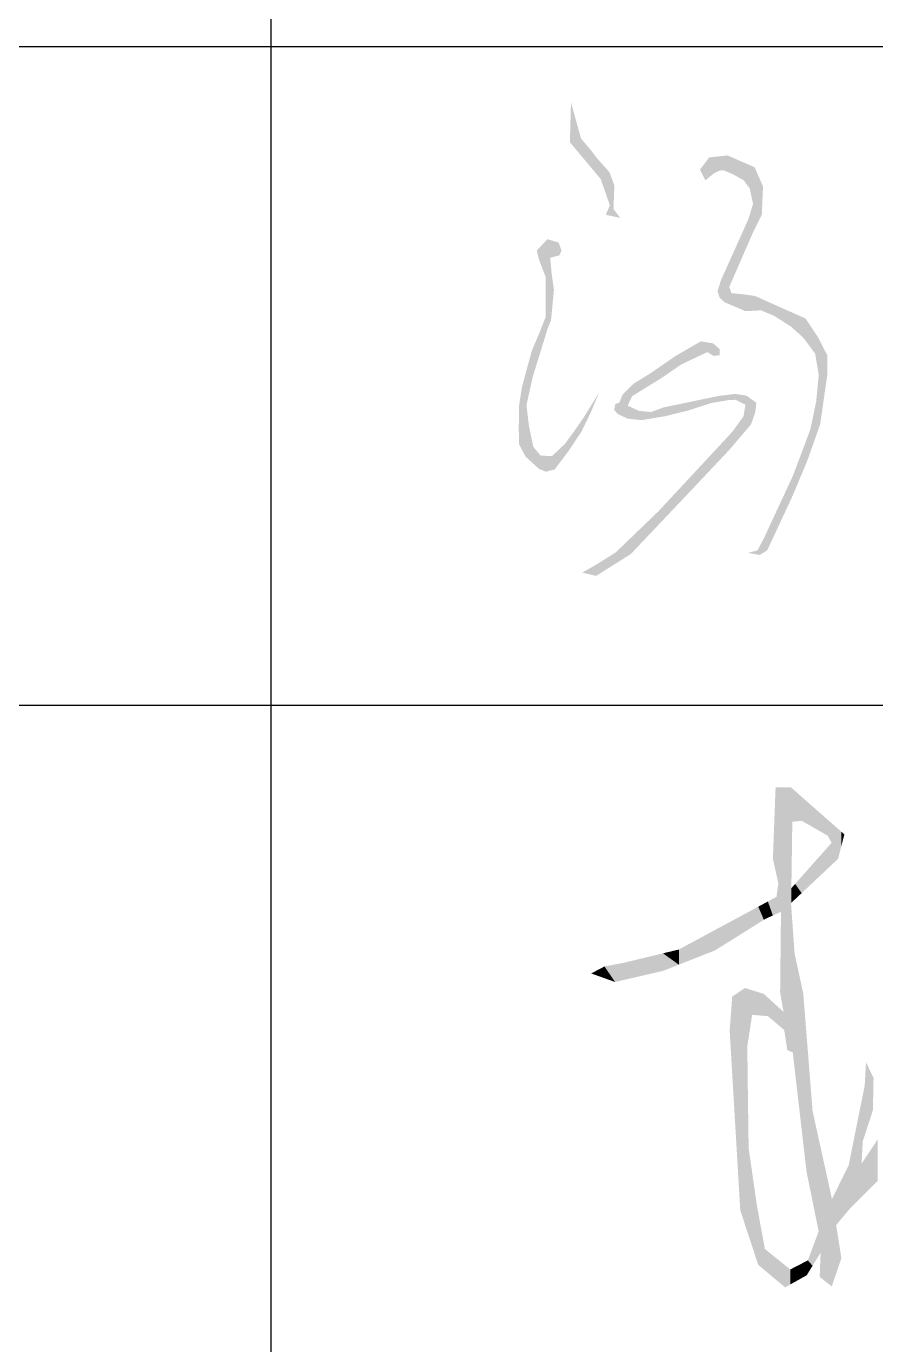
# Model space of a CAD drawing. Extents: x -2746917 to -971774, y -3334247 to -3250358.
# Drawn here: x -2283348 to -2282322, y -3308102 to -3306509 of the extents above; entities that cross this region are included whole.
import ezdxf

# ---------------------------------------------------------------- set-up
doc = ezdxf.new("R2010")
doc.units = 0
doc.header["$LTSCALE"] = 1000
doc.header["$MEASUREMENT"] = 0
doc.layers.get('0').update_dxf_attribs({"linetype": 'CONTINUOUS'})
doc.layers.add('HATCH', color=254, linetype='CONTINUOUS')
doc.layers.add('PUB_TITLE', color=4, linetype='CONTINUOUS')

# ---------------------------------------------------------------- blocks, each defined once
blk = doc.blocks.new('*U3516')
for points in [[(695021.1, -16194.8), (695026.2, -16217.8), (695026.2, -16059.9)], [(695026.2, -16217.8), (695026.2, -16059.9), (695027.9, -16225.5)], [(695027.9, -16225.5), (695027.9, -16059.9), (695031.4, -16240.9)], [(695036.4, -16456), (695036.4, -16059.9), (695041.2, -16483.8)], [(695041.2, -16516.9), (695041.2, -16059.9), (695042.5, -16518)], [(695042.5, -16518), (695042.5, -16059.9), (695044.1, -16528.6)], [(695044.1, -16528.6), (695044.1, -16059.9), (695048.4, -16556)], [(695048.4, -16556), (695048.4, -16059.9), (695053.9, -16558.3)], [(695053.9, -16558.3), (695053.9, -16059.9), (695055.3, -16558.8)], [(695075.4, -16123), (695075.4, -16077.6), (695078.4, -16124.7)], [(695078.4, -16124.7), (695078.4, -16080.3), (695084.8, -16128.3)], [(695084.8, -16128.3), (695084.8, -16085.9), (695085, -16128.5)], [(695085, -16128.5), (695085, -16086.1), (695087.1, -16129.6)], [(695087.1, -16129.6), (695087.1, -16087.9), (695096, -16134.8)], [(695096, -16134.8), (695096, -16095.8), (695107.6, -16141.4)], [(695107.6, -16141.4), (695107.6, -16106), (695109.5, -16142.5)], [(695109.5, -16142.5), (695109.5, -16107.7), (695111.2, -16143.4)], [(695111.2, -16143.4), (695111.2, -16109.1), (695124.9, -16151.3)], [(695124.9, -16151.3), (695124.9, -16121.2), (695132, -16164.5)], [(695111.2, -16188), (695124.9, -16212.9), (695124.9, -16172.5)], [(695124.9, -16172.5), (695132, -16206.3), (695132, -16164.5)], [(695096, -16205), (695107.6, -16229.2), (695107.6, -16191.9)], [(695107.6, -16191.9), (695109.5, -16227.4), (695109.5, -16189.8)], [(695109.5, -16189.8), (695111.2, -16225.9), (695111.2, -16188)], [(695075.4, -16228.2), (695078.4, -16256.7), (695078.4, -16224.9)], [(695078.4, -16224.9), (695084.8, -16250.7), (695084.8, -16217.7)], [(695084.8, -16217.7), (695085, -16250.5), (695085, -16217.4)], [(695085, -16217.4), (695087.1, -16248.5), (695087.1, -16215.1)], [(695087.1, -16215.1), (695096, -16240.1), (695096, -16205)], [(695027.9, -16266.5), (695031.4, -16297.3), (695031.4, -16240.9)], [(695056, -16250.1), (695057.8, -16276.1), (695057.8, -16248.1)], [(695057.8, -16248.1), (695058.6, -16275.4), (695058.6, -16247.2)], [(695058.6, -16247.2), (695062.1, -16272), (695062.1, -16243.2)], [(695062.1, -16243.2), (695063.1, -16271.1), (695063.1, -16242.1)], [(695063.1, -16242.1), (695075.4, -16259.5), (695075.4, -16228.2)], [(695007.3, -16277.6), (695011.6, -16306), (695011.6, -16275.3)], [(695011.6, -16275.3), (695021.1, -16301.8), (695021.1, -16270.2)], [(695021.1, -16270.2), (695026.2, -16299.5), (695026.2, -16267.4)], [(695026.2, -16267.4), (695027.9, -16298.8), (695027.9, -16266.5)], [(694959.5, -16303.4), (694968.5, -16332.2), (694968.5, -16298.5)], [(694968.5, -16298.5), (694972.8, -16329.6), (694972.8, -16296.3)], [(694972.8, -16296.3), (694973.9, -16328.9), (694973.9, -16295.6)], [(694973.9, -16295.6), (694975.3, -16328), (694975.3, -16294.9)], [(694975.3, -16294.9), (694981.9, -16323.8), (694981.9, -16291.3)], [(694981.9, -16291.3), (694991.1, -16318.1), (694991.1, -16286.4)], [(694991.1, -16286.4), (694993.5, -16316.6), (694993.5, -16285.1)], [(694993.5, -16285.1), (695004.1, -16310), (695004.1, -16279.4)], [(695004.1, -16279.4), (695005.9, -16308.8), (695005.9, -16278.4)], [(695005.9, -16278.4), (695007.3, -16308), (695007.3, -16277.6)], [(695034.8, -16446.7), (695036.4, -16456), (695036.4, -16295)], [(695055.3, -16558.8), (695055.3, -16278.5), (695056, -16559.1)], [(695056, -16559.1), (695056, -16288.2), (695057.8, -16559.8)], [(694912, -16329), (694939.5, -16350.4), (694939.5, -16314.2)], [(694939.5, -16314.2), (694942.5, -16348.6), (694942.5, -16312.6)], [(694942.5, -16312.6), (694944.3, -16347.4), (694944.3, -16311.6)], [(694944.3, -16311.6), (694952.6, -16342.2), (694952.6, -16307.2)], [(694952.6, -16307.2), (694959.5, -16337.9), (694959.5, -16303.4)], [(695057.8, -16559.8), (695057.8, -16312.9), (695058.6, -16560.1)], [(695058.6, -16560.1), (695058.6, -16324.2), (695062.1, -16590.9)], [(694843.5, -16366), (694912, -16367.6), (694912, -16329)], [(694739, -16391.2), (694813.5, -16406.4), (694813.5, -16373.2)], [(694813.5, -16373.2), (694843.5, -16394.6), (694843.5, -16366)], [(694843.5, -16394.6), (694843.5, -16366), (694912, -16367.6)], [(695062.1, -16590.9), (695062.1, -16374.1), (695063.1, -16599)], [(694677.9, -16411.2), (694703.1, -16420.2), (694703.1, -16398)], [(694703.1, -16398), (694723.1, -16427.3), (694723.1, -16394.2)], [(694703.1, -16420.2), (694703.1, -16398), (694723.1, -16427.3)], [(694723.1, -16394.2), (694739, -16423.6), (694739, -16391.2)], [(694739, -16423.6), (694739, -16391.2), (694813.5, -16406.4)], [(695063.1, -16599), (695063.1, -16378.4), (695075.4, -16705.5)], [(694944.3, -16454.7), (694952.6, -16740.9), (694952.6, -16449.2)], [(694952.6, -16449.2), (694959.5, -16858.3), (694959.5, -16444.6)], [(694952.6, -16740.9), (694952.6, -16449.2), (694959.5, -16858.3)], [(694959.5, -16444.6), (694968.5, -16885.7), (694968.5, -16438.6)], [(694959.5, -16858.3), (694959.5, -16444.6), (694968.5, -16885.7)], [(694968.5, -16885.7), (694968.5, -16438.6), (694972.8, -16898.6)], [(694981.9, -16489.5), (694981.9, -16442.9), (694991.1, -16490.2)], [(694991.1, -16490.2), (694991.1, -16445.8), (694993.5, -16490.3)], [(694993.5, -16490.3), (694993.5, -16446.5), (695004.1, -16491.2)], [(695004.1, -16491.2), (695004.1, -16449.9), (695005.9, -16491.3)], [(695075.4, -16705.5), (695075.4, -16434.8), (695078.4, -16731.4)], [(695078.4, -16731.4), (695078.4, -16448.4), (695084.8, -16786.3)], [(694942.5, -16479.5), (694944.3, -16601.2), (694944.3, -16454.7)], [(694944.3, -16601.2), (694944.3, -16454.7), (694952.6, -16740.9)], [(695005.9, -16491.3), (695005.9, -16451.6), (695007.3, -16491.4)], [(695007.3, -16491.4), (695007.3, -16452.9), (695011.6, -16491.7)], [(695011.6, -16491.7), (695011.6, -16456.8), (695021.1, -16499.8)], [(695021.1, -16499.8), (695021.1, -16465.4), (695026.2, -16504.1)], [(695026.2, -16504.1), (695026.2, -16470.1), (695027.9, -16505.6)], [(695027.9, -16505.6), (695027.9, -16471.7), (695031.4, -16508.5)], [(695031.4, -16508.5), (695031.4, -16474.8), (695034.8, -16511.4)], [(694939.5, -16519.3), (694942.5, -16569.8), (694942.5, -16479.5)], [(694942.5, -16569.8), (694942.5, -16479.5), (694944.3, -16601.2)], [(695034.8, -16511.4), (695034.8, -16477.9), (695036.4, -16512.8)], [(695036.4, -16512.8), (695036.4, -16479.4), (695041.2, -16516.9)], [(694972.8, -16898.6), (694972.8, -16548.8), (694973.9, -16902.1)], [(695084.8, -16786.3), (695084.8, -16528.7), (695085, -16787.4)], [(695085, -16787.4), (695085, -16531.5), (695087.1, -16797.4)], [(695087.1, -16797.4), (695087.1, -16557.5), (695096, -16841.3)], [(695194.5, -16622.9), (695196.9, -16709.4), (695196.9, -16578.8)], [(695190.9, -16640.8), (695194.5, -16716.7), (695194.5, -16622.9)], [(694973.9, -16902.1), (694973.9, -16637.9), (694975.3, -16906.1)], [(695188.5, -16652.7), (695190.9, -16727.7), (695190.9, -16640.8)], [(695096, -16841.3), (695096, -16670.5), (695107.6, -16898.1)], [(695179.5, -16697.5), (695187.3, -16834.5), (695187.3, -16658.6)], [(695187.3, -16658.6), (695188.5, -16833.3), (695188.5, -16652.7)], [(695165.1, -16769.5), (695179.5, -16842.3), (695179.5, -16697.5)], [(695211.2, -16736.3), (695219, -16802.6), (695219, -16724.4)], [(694975.3, -16906.1), (694975.3, -16740.6), (694981.9, -16926.4)], [(695111.2, -16985.5), (695111.2, -16739.3), (695124.9, -16996.3)], [(695196.9, -16757.9), (695210, -16811.7), (695210, -16738.1)], [(695210, -16738.1), (695211.2, -16810.5), (695211.2, -16736.3)], [(695156.1, -16789.8), (695164.4, -16857.8), (695164.4, -16773.3)], [(695164.4, -16773.3), (695165.1, -16856.9), (695165.1, -16769.5)], [(695188.5, -16770.5), (695190.9, -16830.9), (695190.9, -16766.9)], [(695190.9, -16766.9), (695194.5, -16827.3), (695194.5, -16761.5)], [(695194.5, -16761.5), (695196.9, -16824.9), (695196.9, -16757.9)], [(694981.9, -16926.4), (694981.9, -16786.9), (694991.1, -16954.2)], [(695150.4, -16801.3), (695156.1, -16867.6), (695156.1, -16789.8)], [(695124.9, -16996.3), (695124.9, -16801.9), (695132, -17001.9)], [(695132.6, -16837), (695140.6, -16977.7), (695140.6, -16821)], [(695140.6, -16821), (695144.2, -16882), (695144.2, -16813.8)], [(695144.2, -16813.8), (695150.4, -16874.5), (695150.4, -16801.3)], [(695132, -17001.9), (695132, -16834), (695132.4, -17002.2)], [(694991.1, -16954.2), (694991.1, -16850.2), (694993.5, -16961.4)], [(694993.5, -16961.4), (694993.5, -16863.2), (695004.1, -16970.3)], [(695096, -16929.1), (695107.6, -16944.3), (695107.6, -16898.1)], [(695004.1, -16970.3), (695004.1, -16921.1), (695005.9, -16971.8)], [(695005.9, -16971.8), (695005.9, -16931.2), (695007.3, -16973)], [(695007.3, -16973), (695007.3, -16932.3), (695011.6, -16976.6)], [(695011.6, -16976.6), (695011.6, -16935.9), (695021.1, -16984.6)], [(695021.1, -16984.6), (695021.1, -16943.5), (695026.2, -16988.9)], [(695026.2, -16988.9), (695026.2, -16947.7), (695027.9, -16990.3)], [(695027.9, -16990.3), (695027.9, -16949), (695031.4, -16993.1)], [(695087.1, -16952.9), (695096, -16963.1), (695096, -16929.1)], [(695109.5, -16984.3), (695111.2, -16985.5), (695111.2, -16938.5)], [(695031.4, -16993.1), (695031.4, -16951.8), (695034.8, -16996)], [(695034.8, -16996), (695034.8, -16954.5), (695036.4, -16997.3)], [(695036.4, -16997.3), (695036.4, -16955.9), (695041.2, -17001.4)], [(695041.2, -17001.4), (695041.2, -16959.8), (695042.5, -17002.5)], [(695042.5, -17002.5), (695042.5, -16960.8), (695044.1, -17003.9)], [(695053.9, -16970.1), (695055.3, -16997.6), (695055.3, -16969.4)], [(695055.3, -16969.4), (695056, -16997.2), (695056, -16969)], [(695056, -16969), (695057.8, -16996.2), (695057.8, -16968.1)], [(695057.8, -16968.1), (695058.6, -16995.8), (695058.6, -16967.7)], [(695058.6, -16967.7), (695062.1, -16993.8), (695062.1, -16965.8)], [(695062.1, -16965.8), (695063.1, -16993.3), (695063.1, -16965.3)], [(695063.1, -16965.3), (695075.4, -16986.4), (695075.4, -16959)], [(695075.4, -16959), (695078.4, -16984.7), (695078.4, -16957.4)], [(695078.4, -16957.4), (695084.8, -16981.1), (695084.8, -16954.1)], [(695084.8, -16954.1), (695085, -16981), (695085, -16954)], [(695085, -16954), (695087.1, -16977.6), (695087.1, -16952.9)]]:
    blk.add_solid(points)
at = {"extrusion": (0, 0, -1)}
for points in [[(-695026.2, -16059.9), (-695027.9, -16225.5), (-695027.9, -16059.9)], [(-695027.9, -16059.9), (-695031.4, -16240.9), (-695031.4, -16059.9)], [(-695031.4, -16297.3), (-695031.4, -16059.9), (-695034.8, -16295.8)], [(-695031.4, -16059.9), (-695034.8, -16295.8), (-695034.8, -16059.9)], [(-695034.8, -16295.8), (-695034.8, -16059.9), (-695036.4, -16295)], [(-695034.8, -16059.9), (-695036.4, -16295), (-695036.4, -16059.9)], [(-695036.4, -16059.9), (-695041.2, -16483.8), (-695041.2, -16059.9)], [(-695041.2, -16059.9), (-695042.5, -16518), (-695042.5, -16059.9)], [(-695042.5, -16059.9), (-695044.1, -16528.6), (-695044.1, -16059.9)], [(-695044.1, -16059.9), (-695048.4, -16556), (-695048.4, -16059.9)], [(-695048.4, -16059.9), (-695053.9, -16558.3), (-695053.9, -16059.9)], [(-695053.9, -16059.9), (-695055.3, -16558.8), (-695055.3, -16059.9)], [(-695055.3, -16278.5), (-695055.3, -16059.9), (-695056, -16277.8)], [(-695055.3, -16059.9), (-695056, -16277.8), (-695056, -16060.5)], [(-695056, -16250.1), (-695056, -16060.5), (-695057.8, -16124.8)], [(-695056, -16060.5), (-695057.8, -16124.8), (-695057.8, -16062.1)], [(-695057.8, -16124.8), (-695057.8, -16062.1), (-695058.6, -16124.7)], [(-695057.8, -16062.1), (-695058.6, -16124.7), (-695058.6, -16062.8)], [(-695058.6, -16124.7), (-695058.6, -16062.8), (-695062.1, -16124.3)], [(-695058.6, -16062.8), (-695062.1, -16124.3), (-695062.1, -16065.9)], [(-695062.1, -16124.3), (-695062.1, -16065.9), (-695063.1, -16124.2)], [(-695062.1, -16065.9), (-695063.1, -16124.2), (-695063.1, -16066.7)], [(-695063.1, -16124.2), (-695063.1, -16066.7), (-695075.4, -16123)], [(-695063.1, -16066.7), (-695075.4, -16123), (-695075.4, -16077.6)], [(-695075.4, -16077.6), (-695078.4, -16124.7), (-695078.4, -16080.3)], [(-695078.4, -16080.3), (-695084.8, -16128.3), (-695084.8, -16085.9)], [(-695084.8, -16085.9), (-695085, -16128.5), (-695085, -16086.1)], [(-695085, -16086.1), (-695087.1, -16129.6), (-695087.1, -16087.9)], [(-695087.1, -16087.9), (-695096, -16134.8), (-695096, -16095.8)], [(-695096, -16095.8), (-695107.6, -16141.4), (-695107.6, -16106)], [(-695107.6, -16106), (-695109.5, -16142.5), (-695109.5, -16107.7)], [(-695109.5, -16107.7), (-695111.2, -16143.4), (-695111.2, -16109.1)], [(-695111.2, -16109.1), (-695124.9, -16151.3), (-695124.9, -16121.2)], [(-695124.9, -16121.2), (-695132, -16164.5), (-695132, -16127.4)], [(-695132, -16206.3), (-695132, -16127.4), (-695132.4, -16205.9)], [(-695132, -16127.4), (-695132.4, -16205.9), (-695132.4, -16127.8)], [(-695132.4, -16205.9), (-695132.4, -16127.8), (-695132.6, -16205.7)], [(-695132.4, -16127.8), (-695132.6, -16205.7), (-695132.6, -16128)], [(-695132.6, -16205.7), (-695132.6, -16128), (-695140.6, -16198.2)], [(-695132.6, -16128), (-695140.6, -16198.2), (-695140.6, -16135)], [(-695140.6, -16198.2), (-695140.6, -16135), (-695144.2, -16194.8)], [(-695140.6, -16135), (-695144.2, -16194.8), (-695144.2, -16138.2)], [(-695144.2, -16194.8), (-695144.2, -16138.2), (-695150.4, -16170.8)], [(-695144.2, -16138.2), (-695150.4, -16170.8), (-695150.4, -16143.6)], [(-695150.4, -16170.8), (-695150.4, -16143.6), (-695156.1, -16148.7)], [(-695124.9, -16212.9), (-695124.9, -16172.5), (-695132, -16206.3)], [(-695107.6, -16229.2), (-695107.6, -16191.9), (-695109.5, -16227.4)], [(-695109.5, -16227.4), (-695109.5, -16189.8), (-695111.2, -16225.9)], [(-695111.2, -16225.9), (-695111.2, -16188), (-695124.9, -16212.9)], [(-695078.4, -16256.7), (-695078.4, -16224.9), (-695084.8, -16250.7)], [(-695084.8, -16250.7), (-695084.8, -16217.7), (-695085, -16250.5)], [(-695085, -16250.5), (-695085, -16217.4), (-695087.1, -16248.5)], [(-695087.1, -16248.5), (-695087.1, -16215.1), (-695096, -16240.1)], [(-695096, -16240.1), (-695096, -16205), (-695107.6, -16229.2)], [(-695056, -16277.8), (-695056, -16250.1), (-695057.8, -16276.1)], [(-695057.8, -16276.1), (-695057.8, -16248.1), (-695058.6, -16275.4)], [(-695058.6, -16275.4), (-695058.6, -16247.2), (-695062.1, -16272)], [(-695062.1, -16272), (-695062.1, -16243.2), (-695063.1, -16271.1)], [(-695063.1, -16271.1), (-695063.1, -16242.1), (-695075.4, -16259.5)], [(-695075.4, -16259.5), (-695075.4, -16228.2), (-695078.4, -16256.7)], [(-695011.6, -16306), (-695011.6, -16275.3), (-695021.1, -16301.8)], [(-695021.1, -16301.8), (-695021.1, -16270.2), (-695026.2, -16299.5)], [(-695026.2, -16299.5), (-695026.2, -16267.4), (-695027.9, -16298.8)], [(-695027.9, -16298.8), (-695027.9, -16266.5), (-695031.4, -16297.3)], [(-694968.5, -16332.2), (-694968.5, -16298.5), (-694972.8, -16329.6)], [(-694972.8, -16329.6), (-694972.8, -16296.3), (-694973.9, -16328.9)], [(-694973.9, -16328.9), (-694973.9, -16295.6), (-694975.3, -16328)], [(-694975.3, -16328), (-694975.3, -16294.9), (-694981.9, -16323.8)], [(-694981.9, -16323.8), (-694981.9, -16291.3), (-694991.1, -16318.1)], [(-694991.1, -16318.1), (-694991.1, -16286.4), (-694993.5, -16316.6)], [(-694993.5, -16316.6), (-694993.5, -16285.1), (-695004.1, -16310)], [(-695004.1, -16310), (-695004.1, -16279.4), (-695005.9, -16308.8)], [(-695005.9, -16308.8), (-695005.9, -16278.4), (-695007.3, -16308)], [(-695007.3, -16308), (-695007.3, -16277.6), (-695011.6, -16306)], [(-695055.3, -16278.5), (-695056, -16559.1), (-695056, -16288.2)], [(-695056, -16288.2), (-695057.8, -16559.8), (-695057.8, -16312.9)], [(-694939.5, -16350.4), (-694939.5, -16314.2), (-694942.5, -16348.6)], [(-694942.5, -16348.6), (-694942.5, -16312.6), (-694944.3, -16347.4)], [(-694944.3, -16347.4), (-694944.3, -16311.6), (-694952.6, -16342.2)], [(-694952.6, -16342.2), (-694952.6, -16307.2), (-694959.5, -16337.9)], [(-694959.5, -16337.9), (-694959.5, -16303.4), (-694968.5, -16332.2)], [(-695057.8, -16312.9), (-695058.6, -16560.1), (-695058.6, -16324.2)], [(-695058.6, -16324.2), (-695062.1, -16590.9), (-695062.1, -16374.1)], [(-694912, -16367.6), (-694912, -16329), (-694939.5, -16350.4)], [(-694813.5, -16406.4), (-694813.5, -16373.2), (-694843.5, -16394.6)], [(-695062.1, -16374.1), (-695063.1, -16599), (-695063.1, -16378.4)], [(-694723.1, -16427.3), (-694723.1, -16394.2), (-694739, -16423.6)], [(-695063.1, -16378.4), (-695075.4, -16705.5), (-695075.4, -16434.8)], [(-694968.5, -16438.6), (-694972.8, -16898.6), (-694972.8, -16440)], [(-694972.8, -16548.8), (-694972.8, -16440), (-694973.9, -16541.4)], [(-694972.8, -16440), (-694973.9, -16541.4), (-694973.9, -16440.3)], [(-694973.9, -16541.4), (-694973.9, -16440.3), (-694975.3, -16532.8)], [(-694973.9, -16440.3), (-694975.3, -16532.8), (-694975.3, -16440.8)], [(-694975.3, -16532.8), (-694975.3, -16440.8), (-694981.9, -16489.5)], [(-694975.3, -16440.8), (-694981.9, -16489.5), (-694981.9, -16442.9)], [(-694981.9, -16442.9), (-694991.1, -16490.2), (-694991.1, -16445.8)], [(-694991.1, -16445.8), (-694993.5, -16490.3), (-694993.5, -16446.5)], [(-694993.5, -16446.5), (-695004.1, -16491.2), (-695004.1, -16449.9)], [(-695004.1, -16449.9), (-695005.9, -16491.3), (-695005.9, -16451.6)], [(-695075.4, -16434.8), (-695078.4, -16731.4), (-695078.4, -16448.4)], [(-695078.4, -16448.4), (-695084.8, -16786.3), (-695084.8, -16528.7)], [(-695005.9, -16451.6), (-695007.3, -16491.4), (-695007.3, -16452.9)], [(-695007.3, -16452.9), (-695011.6, -16491.7), (-695011.6, -16456.8)], [(-695011.6, -16456.8), (-695021.1, -16499.8), (-695021.1, -16465.4)], [(-695021.1, -16465.4), (-695026.2, -16504.1), (-695026.2, -16470.1)], [(-695026.2, -16470.1), (-695027.9, -16505.6), (-695027.9, -16471.7)], [(-695027.9, -16471.7), (-695031.4, -16508.5), (-695031.4, -16474.8)], [(-695031.4, -16474.8), (-695034.8, -16511.4), (-695034.8, -16477.9)], [(-695034.8, -16477.9), (-695036.4, -16512.8), (-695036.4, -16479.4)], [(-695036.4, -16479.4), (-695041.2, -16516.9), (-695041.2, -16483.8)], [(-694972.8, -16548.8), (-694973.9, -16902.1), (-694973.9, -16637.9)], [(-695084.8, -16528.7), (-695085, -16787.4), (-695085, -16531.5)], [(-695085, -16531.5), (-695087.1, -16797.4), (-695087.1, -16557.5)], [(-695087.1, -16557.5), (-695096, -16841.3), (-695096, -16670.5)], [(-695196.9, -16709.4), (-695196.9, -16578.8), (-695210, -16669.3)], [(-695196.9, -16578.8), (-695210, -16669.3), (-695210, -16606.1)], [(-695194.5, -16716.7), (-695194.5, -16622.9), (-695196.9, -16709.4)], [(-695210, -16669.3), (-695210, -16606.1), (-695211.2, -16608.6)], [(-694973.9, -16637.9), (-694975.3, -16906.1), (-694975.3, -16740.6)], [(-695190.9, -16727.7), (-695190.9, -16640.8), (-695194.5, -16716.7)], [(-695096, -16670.5), (-695107.6, -16898.1), (-695107.6, -16723.3)], [(-695187.3, -16834.5), (-695187.3, -16658.6), (-695188.5, -16833.3)], [(-695188.5, -16770.5), (-695188.5, -16652.7), (-695190.9, -16727.7)], [(-695179.5, -16842.3), (-695179.5, -16697.5), (-695187.3, -16834.5)], [(-695107.6, -16944.3), (-695107.6, -16723.3), (-695109.5, -16941.2)], [(-695107.6, -16723.3), (-695109.5, -16941.2), (-695109.5, -16731.9)], [(-694975.3, -16740.6), (-694981.9, -16926.4), (-694981.9, -16786.9)], [(-695109.5, -16941.2), (-695109.5, -16731.9), (-695111.2, -16938.5)], [(-695109.5, -16731.9), (-695111.2, -16938.5), (-695111.2, -16739.3)], [(-695111.2, -16739.3), (-695124.9, -16996.3), (-695124.9, -16801.9)], [(-695210, -16811.7), (-695210, -16738.1), (-695211.2, -16810.5)], [(-695211.2, -16810.5), (-695211.2, -16736.3), (-695219, -16802.6)], [(-695164.4, -16857.8), (-695164.4, -16773.3), (-695165.1, -16856.9)], [(-695165.1, -16856.9), (-695165.1, -16769.5), (-695179.5, -16842.3)], [(-695188.5, -16833.3), (-695188.5, -16770.5), (-695190.9, -16830.9)], [(-695190.9, -16830.9), (-695190.9, -16766.9), (-695194.5, -16827.3)], [(-695194.5, -16827.3), (-695194.5, -16761.5), (-695196.9, -16824.9)], [(-695196.9, -16824.9), (-695196.9, -16757.9), (-695210, -16811.7)], [(-694981.9, -16786.9), (-694991.1, -16954.2), (-694991.1, -16850.2)], [(-695156.1, -16867.6), (-695156.1, -16789.8), (-695164.4, -16857.8)], [(-695124.9, -16801.9), (-695132, -17001.9), (-695132, -16834)], [(-695140.6, -16886.3), (-695140.6, -16821), (-695144.2, -16882)], [(-695144.2, -16882), (-695144.2, -16813.8), (-695150.4, -16874.5)], [(-695150.4, -16874.5), (-695150.4, -16801.3), (-695156.1, -16867.6)], [(-695132, -16834), (-695132.4, -17002.2), (-695132.4, -16836)], [(-695132.4, -17002.2), (-695132.4, -16836), (-695132.6, -17001.6)], [(-695132.4, -16836), (-695132.6, -17001.6), (-695132.6, -16837)], [(-695132.6, -17001.6), (-695132.6, -16837), (-695140.6, -16977.7)], [(-694991.1, -16850.2), (-694993.5, -16961.4), (-694993.5, -16863.2)], [(-694993.5, -16863.2), (-695004.1, -16970.3), (-695004.1, -16921.1)], [(-695140.6, -16977.7), (-695140.6, -16886.3), (-695144.2, -16967)], [(-695140.6, -16886.3), (-695144.2, -16967), (-695144.2, -16908.9)], [(-695004.1, -16921.1), (-695005.9, -16971.8), (-695005.9, -16931.2)], [(-695144.2, -16967), (-695144.2, -16908.9), (-695150.4, -16948.3)], [(-695005.9, -16931.2), (-695007.3, -16973), (-695007.3, -16932.3)], [(-695007.3, -16932.3), (-695011.6, -16976.6), (-695011.6, -16935.9)], [(-695011.6, -16935.9), (-695021.1, -16984.6), (-695021.1, -16943.5)], [(-695021.1, -16943.5), (-695026.2, -16988.9), (-695026.2, -16947.7)], [(-695026.2, -16947.7), (-695027.9, -16990.3), (-695027.9, -16949)], [(-695027.9, -16949), (-695031.4, -16993.1), (-695031.4, -16951.8)], [(-695096, -16963.1), (-695096, -16929.1), (-695107.6, -16944.3)], [(-695031.4, -16951.8), (-695034.8, -16996), (-695034.8, -16954.5)], [(-695034.8, -16954.5), (-695036.4, -16997.3), (-695036.4, -16955.9)], [(-695036.4, -16955.9), (-695041.2, -17001.4), (-695041.2, -16959.8)], [(-695041.2, -16959.8), (-695042.5, -17002.5), (-695042.5, -16960.8)], [(-695042.5, -16960.8), (-695044.1, -17003.9), (-695044.1, -16962.1)], [(-695044.1, -17003.9), (-695044.1, -16962.1), (-695048.4, -17001.5)], [(-695044.1, -16962.1), (-695048.4, -17001.5), (-695048.4, -16965.6)], [(-695048.4, -17001.5), (-695048.4, -16965.6), (-695053.9, -16998.4)], [(-695048.4, -16965.6), (-695053.9, -16998.4), (-695053.9, -16970.1)], [(-695053.9, -16998.4), (-695053.9, -16970.1), (-695055.3, -16997.6)], [(-695055.3, -16997.6), (-695055.3, -16969.4), (-695056, -16997.2)], [(-695056, -16997.2), (-695056, -16969), (-695057.8, -16996.2)], [(-695057.8, -16996.2), (-695057.8, -16968.1), (-695058.6, -16995.8)], [(-695058.6, -16995.8), (-695058.6, -16967.7), (-695062.1, -16993.8)], [(-695062.1, -16993.8), (-695062.1, -16965.8), (-695063.1, -16993.3)], [(-695063.1, -16993.3), (-695063.1, -16965.3), (-695075.4, -16986.4)], [(-695075.4, -16986.4), (-695075.4, -16959), (-695078.4, -16984.7)], [(-695078.4, -16984.7), (-695078.4, -16957.4), (-695084.8, -16981.1)], [(-695084.8, -16981.1), (-695084.8, -16954.1), (-695085, -16981)], [(-695085, -16981), (-695085, -16954), (-695087.1, -16977.6)], [(-695087.1, -16977.6), (-695087.1, -16952.9), (-695096, -16963.1)]]:
    blk.add_solid(points, dxfattribs=at)
blk = doc.blocks.new('A$C6B365CFD')
at = {"layer": 'HATCH'}
h = blk.add_hatch(color=256, dxfattribs=at)
h.paths.add_polyline_path([(2206, -7816.2), (2199.9, -7819.4), (2180.8, -7830.4), (2161.6, -7843.6), (2148.1, -7860.5), (2150.7, -7848), (2164.8, -7826.3), (2198.6, -7807.5), (2207.8, -7799.6), (2218.7, -7797.4), (2237, -7805.5), (2244.7, -7820.6), (2250.3, -7839.7), (2258, -7862.4), (2278.6, -7963), (2283.1, -8014.7), (2287.6, -8037.4), (2389.2, -7980.1), (2386.8, -7985.9), (2294.3, -8047.5), (2290.7, -8055.8), (2287.9, -8081.4), (2292.1, -8131.1), (2296.9, -8175.2), (2303.6, -8227.1), (2302.3, -8242.5), (2296.1, -8249), (2285.5, -8241.7), (2239.6, -8163.7), (2286.1, -8221.4), (2294.2, -8219.7), (2272.7, -8068.8), (2251.3, -8083.1), (2231.9, -8092.6), (2214.4, -8098.9), (2195.2, -8097.1), (2187.9, -8079.2), (2183.9, -8061.6), (2192.9, -8033.5), (2196.8, -8010.6), (2195.7, -7990.2), (2192.7, -7969), (2175.8, -7963), (2145.2, -7962.7), (2127.8, -7967.3), (2117.6, -7991.5), (2105.9, -8016.8), (2088, -8042.9), (2075.9, -8062.3), (2064.2, -8071.1), (2052.4, -8062.6), (2054.5, -8045.3), (2059.7, -8023.6), (2075, -7995.3), (2062.6, -8032.8), (2065.1, -8048.6), (2084, -8038.9), (2103.6, -7996.5), (2117.2, -7966.8), (2123.8, -7945.7), (2123.7, -7937.7), (2114.4, -7924.6), (2111.6, -7917.8), (2126, -7928.4), (2130.5, -7940.5), (2134.5, -7951.4), (2153.6, -7946.8), (2169.6, -7946.7), (2185.8, -7950.1), (2201.6, -7950.5), (2209.7, -7959.6), (2212.7, -7975.7), (2207.9, -7988.5), (2207, -8006.9), (2200.2, -8033.7), (2196.7, -8055.6), (2194.3, -8069.4), (2196.7, -8080.1), (2211.8, -8084.7), (2233.2, -8080.1), (2275.7, -8052.3), (2256.8, -7922.4), (2251.4, -7885.9), (2242.8, -7856.7), (2239.3, -7843.3), (2231.8, -7832.7), (2224.1, -7823.8), (2211.5, -7815.8)])
h.paths.add_polyline_path([(2240.4, -7654.5), (2261.4, -7627.7), (2262.2, -7617), (2248.6, -7616.4), (2231.8, -7637.9), (2216.9, -7661), (2185.7, -7704.1), (2162.8, -7729.9), (2143.3, -7743.3), (2103.2, -7748.1), (2067.9, -7753.9), (2052.2, -7749.9), (2059.6, -7759.3), (2070.5, -7766.3), (2137.3, -7755.5), (2155.9, -7750.3), (2109.4, -7815.5), (2061.3, -7893), (2023.6, -7955.8), (1999.8, -7989.8), (2013.3, -7987.3), (2041.7, -7944.8), (2123.7, -7813.3), (2162.8, -7757.5), (2174.4, -7749.8), (2179.9, -7731.8)])
h.paths.add_polyline_path([(1849.6, -8003.2), (1839.2, -8000.5), (1837.3, -7980.5), (1849.3, -7947.9), (1866.7, -7909.3), (1874.7, -7904.5), (1876.4, -7896.5), (1871.4, -7891.6), (1865.8, -7889.3), (1876.3, -7874.6), (1884.8, -7859.6), (1890.5, -7846.2), (1894.9, -7817.5), (1897, -7832), (1900.3, -7871), (1895.7, -7901.3), (1899, -7935), (1894.7, -7958.3), (1881.3, -7970.6), (1871, -7975.6), (1866.8, -7984.2), (1858.3, -7995.4)], flags=16)
h.paths.add_polyline_path([(1794.2, -7583.5), (1790.2, -7589.6), (1778, -7589.7), (1776.4, -7574.9), (1785.7, -7564.2), (1795.8, -7553.8), (1811.3, -7555.6), (1837.9, -7575.7), (1857.4, -7596.5), (1881.3, -7646.8), (1889.9, -7682.3), (1900.2, -7732.7), (1907.8, -7820.8), (1913.6, -7908.7), (1911.2, -7934), (1925.9, -7918.2), (1937.8, -7923.8), (1928.2, -7936.6), (1916.3, -7954.8), (1910.8, -7974.2), (1905.8, -7994.8), (1906.1, -8012.8), (1912.6, -8025.1), (1953.3, -8007.4), (1966.1, -8003.3), (1981.9, -8004.6), (1986.9, -8014.1), (1982.8, -8024), (1974.2, -8033), (1961.2, -8043.9), (1949.3, -8045.8), (1960, -8036.6), (1972.4, -8024.9), (1978.5, -8015.3), (1969, -8010.3), (1917, -8032.2), (1913.1, -8044.3), (1907.6, -8061.9), (1911.8, -8078.8), (1910, -8095.6), (1912, -8108.8), (1909.2, -8122.4), (1905.9, -8132.4), (1900.5, -8137.2), (1889.5, -8125), (1886.9, -8114.4), (1880.3, -8098.4), (1876.2, -8086.7), (1870.6, -8070.5), (1882.7, -8090.4), (1887.4, -8105.1), (1898.4, -8110.7), (1903, -8099.8), (1900.8, -8081.3), (1900.7, -8064.7), (1895.5, -8048.7), (1885, -8046.7), (1873.3, -8054.1), (1862.8, -8058.7), (1841.2, -8064.8), (1826.4, -8068.5), (1807.8, -8072.1), (1786.2, -8077.2), (1765.8, -8074.8), (1751.2, -8070.1), (1746.9, -8065.5), (1757.2, -8063.6), (1779.4, -8061.6), (1801.5, -8060), (1834, -8056.1), (1867.6, -8048.4), (1895.9, -8033.2), (1893.9, -8015.3), (1892.7, -7994.4), (1889.1, -7981.5), (1876.7, -7985), (1867.6, -7994.3), (1858.2, -8012.2), (1834.2, -8020.6), (1819.7, -8020.2), (1821.2, -8005.2), (1828.9, -7993.7), (1826.7, -7986.6), (1829.8, -7973.6), (1823.1, -7964.6), (1812.7, -7953.2), (1814.7, -7945), (1824.2, -7955.2), (1831.2, -7960), (1851.5, -7914), (1853.3, -7899.5), (1839.2, -7893.6), (1827.8, -7895.9), (1811.3, -7901.3), (1798.5, -7903.5), (1784.5, -7909.5), (1773.4, -7916.7), (1766.3, -7921.3), (1761, -7930.5), (1757.3, -7939.3), (1753.1, -7941.4), (1743.4, -7930.6), (1744.9, -7923.7), (1754.1, -7924.2), (1765.6, -7910.5), (1776.4, -7898.5), (1806.3, -7885.9), (1830.8, -7878.7), (1854.8, -7880.2), (1862.2, -7882.9), (1875.9, -7861.6), (1877, -7842.1), (1878.6, -7828.1), (1881.1, -7814.4), (1879.8, -7803.9), (1870.8, -7795.9), (1852.7, -7788.2), (1828, -7789.2), (1800.8, -7802), (1765.1, -7816.9), (1743.6, -7835.3), (1727.8, -7858.1), (1722.8, -7871.2), (1713.1, -7896.5), (1709.5, -7913), (1698, -7962.8), (1692.4, -7990.8), (1688.7, -8014.4), (1688.8, -8027.7), (1684.6, -8038.8), (1675.6, -8034.1), (1677, -8012.8), (1685.5, -7986.9), (1691.9, -7955.9), (1698.1, -7919.7), (1704.5, -7892), (1712.8, -7865.6), (1715.8, -7848.3), (1721.9, -7833.8), (1725.7, -7828.3), (1738.4, -7822.7), (1789.3, -7787), (1836.1, -7773.2), (1858.3, -7769.9), (1873, -7777.5), (1879.5, -7786.9), (1886.6, -7796.6), (1893, -7791.9), (1890.7, -7760.4), (1878.1, -7699.9), (1864.7, -7651.9), (1858.5, -7627.6), (1851, -7606.6), (1832.3, -7589), (1806.7, -7575.3), (1795.8, -7572.9), (1792.4, -7578.5)])
h.paths.add_polyline_path([(1341, -7893.5), (1327.2, -7887.2), (1332.5, -7875.8), (1368.1, -7853.8), (1392.3, -7837.2), (1415, -7826.5), (1423.6, -7822.5), (1431, -7827.1), (1438.2, -7826.2), (1438.6, -7818.9), (1430.5, -7811.9), (1415.6, -7809.5), (1385, -7827.2), (1354.3, -7848.4), (1334.7, -7860.4), (1321.2, -7873.6), (1316.9, -7883.8), (1312.4, -7884.9), (1310.8, -7892.2), (1315.5, -7897.5), (1327.4, -7902.9), (1343.8, -7904.7), (1372.5, -7899.9), (1401.4, -7892.8), (1427.6, -7884.1), (1449.2, -7880.5), (1457.8, -7880.1), (1469.5, -7886.1), (1467.2, -7900.1), (1453.4, -7919.1), (1364.5, -8014.7), (1312.9, -8064.4), (1288.4, -8079.8), (1272.2, -8088.9), (1289.1, -8092.9), (1331.1, -8066.4), (1403.3, -7990.2), (1449.8, -7940.9), (1476.3, -7909.8), (1481.5, -7895), (1482.7, -7883.7), (1470.8, -7875.1), (1457.3, -7873), (1436.6, -7875.6), (1415.2, -7880), (1384.2, -7886.5), (1370.6, -7889.3), (1355.4, -7894.9)])
h.paths.add_polyline_path([(1431.5, -7606.5), (1421, -7615), (1414.6, -7602.1), (1425.7, -7587.3), (1447.8, -7584.8), (1480.6, -7599.1), (1490.8, -7622.3), (1489.3, -7656.7), (1478.6, -7678.1), (1450, -7743.7), (1452.7, -7751.3), (1465.7, -7752.5), (1481, -7754.6), (1517.7, -7771), (1542.2, -7781.9), (1557.8, -7805.4), (1568.7, -7826.9), (1568.3, -7850.9), (1559.9, -7909.6), (1544.1, -7954.2), (1526.3, -7996.7), (1495.8, -8062.1), (1486.7, -8067.6), (1472.6, -8065.1), (1484.1, -8062.1), (1491.5, -8048.1), (1526.9, -7972), (1548, -7915.9), (1555.1, -7881.7), (1558.1, -7850.2), (1553.8, -7824.4), (1539.8, -7805.4), (1524.5, -7791.6), (1504.5, -7778.8), (1488.3, -7772), (1478.2, -7772.6), (1469.7, -7773), (1456, -7767.2), (1444, -7762.1), (1438.4, -7756.8), (1435.8, -7748.9), (1440, -7735.5), (1473.2, -7661.6), (1478.7, -7643.4), (1474.7, -7624.7), (1467.6, -7615), (1454.9, -7607.8), (1443.3, -7602.9), (1438.4, -7603.1)])
h.paths.add_polyline_path([(1235.5, -7728.7), (1233.5, -7708.5), (1244.7, -7705.6), (1247.2, -7699.7), (1243.7, -7690), (1230.1, -7686.1), (1217.3, -7699.9), (1219.9, -7710.4), (1228, -7731.4), (1228.2, -7756), (1228.1, -7779.9), (1221.1, -7798), (1211.6, -7820.3), (1204.8, -7844.9), (1199.4, -7864.9), (1196, -7886.8), (1195.6, -7915), (1195.9, -7933.6), (1203.6, -7948.6), (1220.1, -7963.6), (1228.2, -7967), (1239, -7964.2), (1255.5, -7942.4), (1271.5, -7918.3), (1282.5, -7895.7), (1292.7, -7871.3), (1282.3, -7888.1), (1274, -7901.5), (1263.4, -7916.9), (1251.6, -7933.1), (1235.9, -7948.1), (1222.1, -7947.6), (1213.2, -7937), (1207.8, -7911.3), (1204.9, -7886.6), (1212.4, -7852.6), (1230.7, -7793.4), (1234.6, -7784.1), (1236, -7769.4), (1238.1, -7747.1)])
h.paths.add_polyline_path([(1257.4, -7568.9), (1258.7, -7520.7), (1265.5, -7545.2), (1270.9, -7564.5), (1283, -7578.8), (1290, -7588), (1305.3, -7605.3), (1311.2, -7621.3), (1310.6, -7635.5), (1310.1, -7649.7), (1318.2, -7660.3), (1300.8, -7656.6), (1305.7, -7645.1), (1294.6, -7613.4)])
at = {"layer": 'PUB_TITLE', "color": 4}
for p, q in [((896.1, -4210.7), (896.1, -10578.2)), ((-2387.8, -7453.3), (2844.2, -7453.3)), ((-2387.8, -8249.2), (2844.2, -8249.2))]:
    blk.add_line(p, q, dxfattribs=at)
at = {"layer": 'HATCH', "xscale": 0.6400000001303852, "yscale": 0.6399999996647239, "zscale": 0.6399999999999864}
blk.add_blockref('*U3516', (-443310.8, 1929.9), dxfattribs=at)

msp = doc.modelspace()

# ---------------------------------------------------------------- block references
at = {"ltscale": 1.5}
msp.add_blockref('A$C6B365CFD', (-2283948.99, -3299080.41), dxfattribs=at)

doc.saveas('drawing.dxf')
